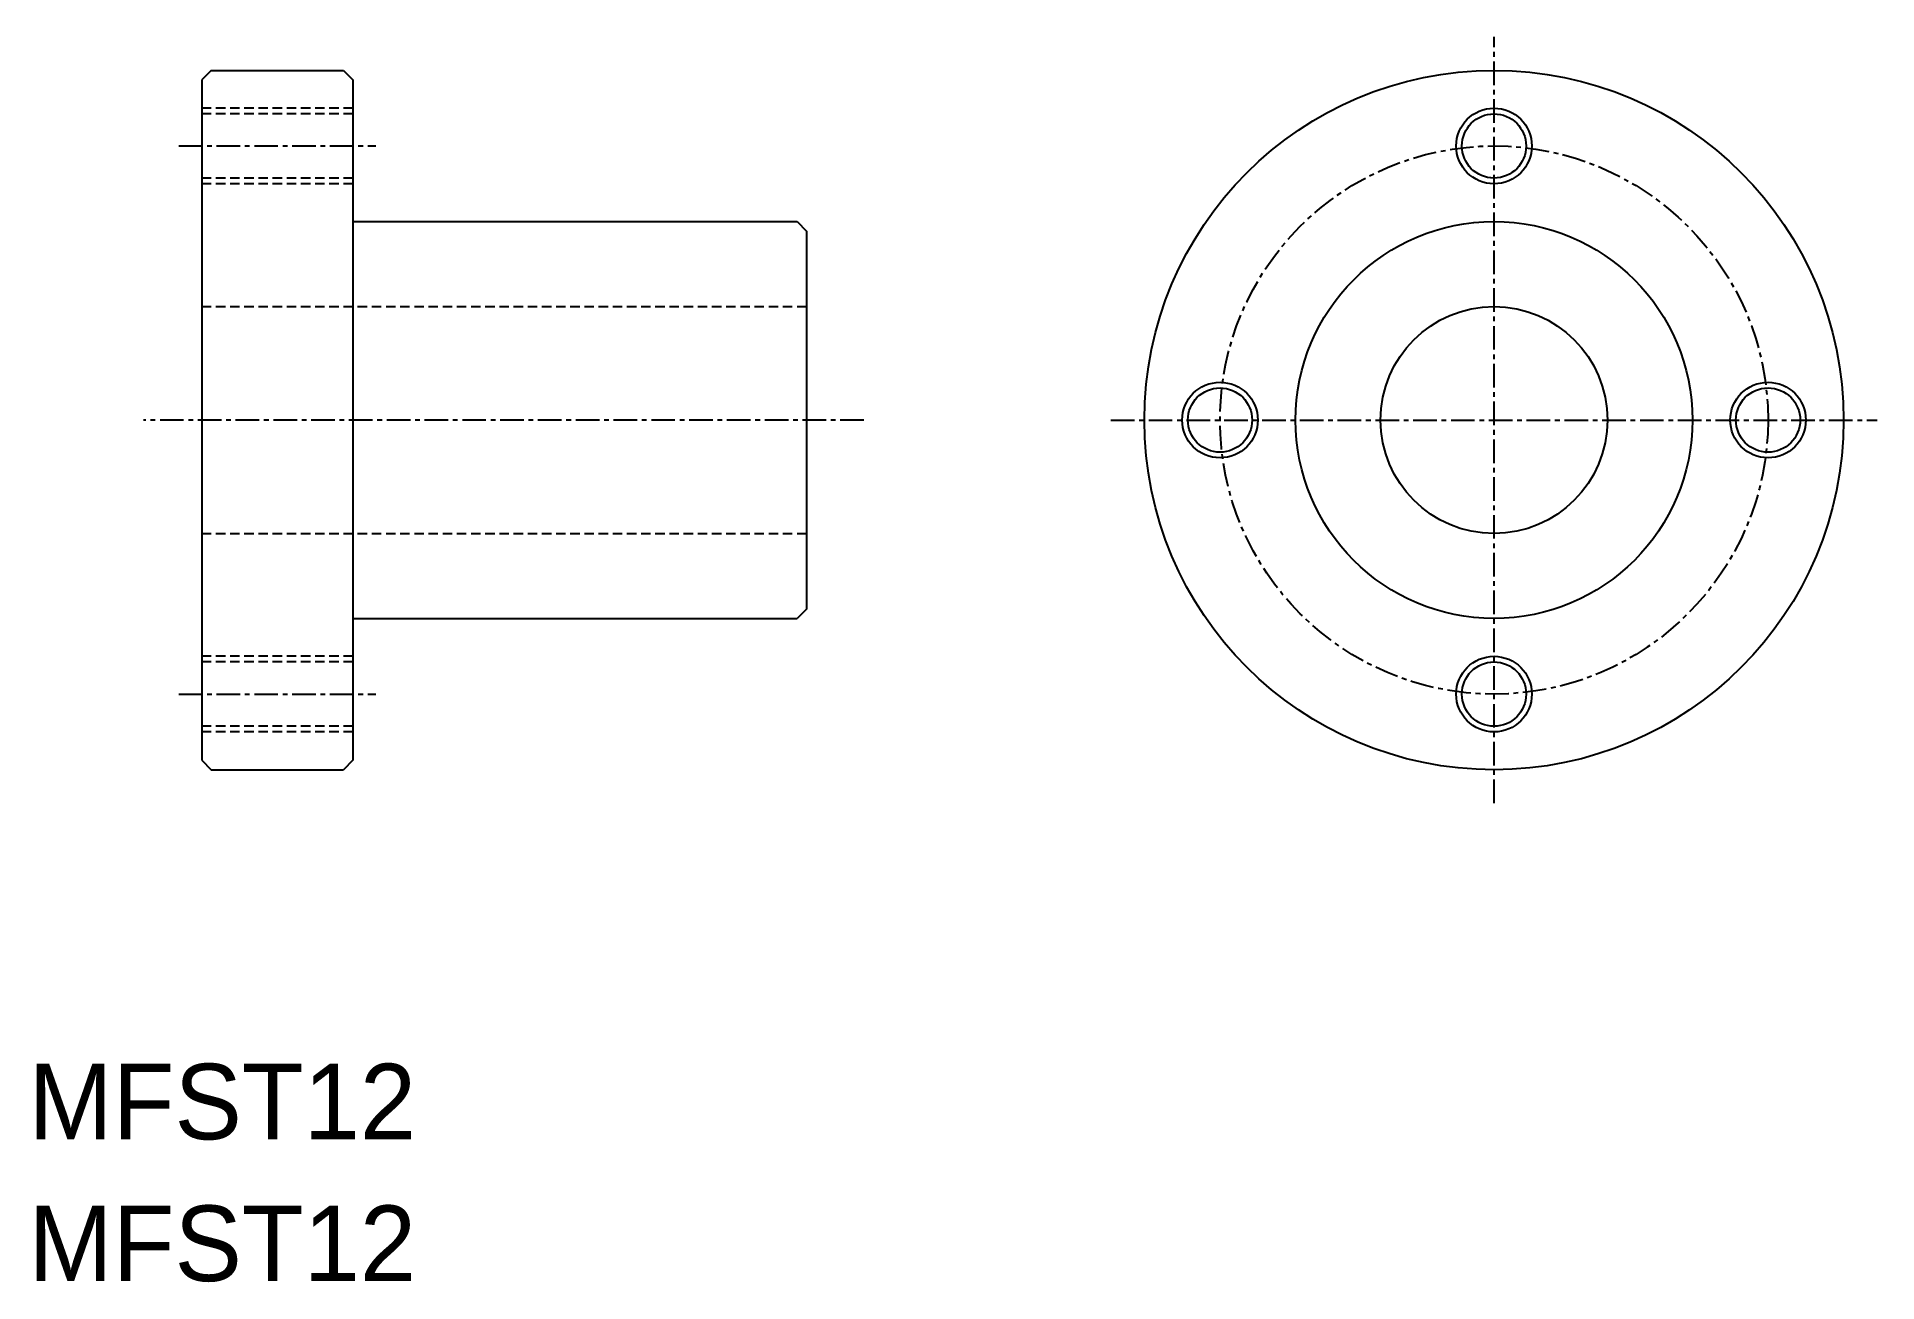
# Model space of a CAD drawing. Extents: x 77.9 to 175.3, y 74.6 to 140.5.
import ezdxf

# ---------------------------------------------------------------- set-up
doc = ezdxf.new("R2010")
doc.units = 0
doc.linetypes.add('CENTER', pattern=[2, 1.25, -0.25, 0.25, -0.25])
doc.linetypes.add('DASHED', pattern=[0.75, 0.5, -0.25])
doc.layers.get('0').update_dxf_attribs({"linetype": 'CONTINUOUS'})
doc.layers.add('CENTER', color=1, linetype='CENTER')

msp = doc.modelspace()

# ---------------------------------------------------------------- linework, layer by layer
at = {"color": 7, "linetype": 'CONTINUOUS'}
for p, q in [((87.176, 138.721), (86.676, 138.221)), ((87.176, 138.721), (94.176, 138.721)), ((94.176, 138.721), (94.676, 138.221)), ((86.676, 138.221), (86.676, 102.221)), ((94.676, 138.221), (94.676, 102.221)), ((94.676, 130.721), (118.176, 130.721)), ((118.176, 130.721), (118.676, 130.221)), ((118.676, 130.221), (118.676, 110.221)), ((118.676, 110.221), (118.176, 109.721)), ((94.676, 109.721), (118.176, 109.721)), ((86.676, 102.221), (87.176, 101.721)), ((87.176, 101.721), (94.176, 101.721)), ((94.676, 102.221), (94.176, 101.721))]:
    msp.add_line(p, q, dxfattribs=at)
at = {"color": 3, "linetype": 'DASHED'}
for p, q in [((94.676, 136.721), (86.676, 136.721)), ((94.676, 136.421), (86.676, 136.421)), ((94.676, 133.021), (86.676, 133.021)), ((94.676, 132.721), (86.676, 132.721)), ((86.676, 126.221), (118.676, 126.221)), ((86.676, 114.221), (118.676, 114.221)), ((94.676, 107.721), (86.676, 107.721)), ((94.676, 107.421), (86.676, 107.421)), ((94.676, 104.021), (86.676, 104.021)), ((94.676, 103.721), (86.676, 103.721))]:
    msp.add_line(p, q, dxfattribs=at)
at = {"color": 7, "linetype": 'CONTINUOUS'}
for centre, radius in [((155.058, 120.221), 18.5), ((155.058, 134.721), 1.7), ((155.058, 120.221), 10.5), ((155.058, 120.221), 6), ((140.558, 120.221), 1.7), ((169.558, 120.221), 1.7), ((155.058, 105.721), 1.7)]:
    msp.add_circle(centre, radius, dxfattribs=at)
at = {"color": 3, "linetype": 'CONTINUOUS'}
for centre in [(155.058, 134.721), (140.558, 120.221), (169.558, 120.221), (155.058, 105.721)]:
    msp.add_circle(centre, 2, dxfattribs=at)
at = {"layer": 'CENTER', "color": 1, "linetype": 'CENTER'}
for p, q in [((155.058, 99.946), (155.058, 140.497)), ((85.46, 134.721), (95.896, 134.721)), ((121.717, 120.221), (83.599, 120.221)), ((134.783, 120.221), (175.334, 120.221)), ((85.46, 105.721), (95.896, 105.721))]:
    msp.add_line(p, q, dxfattribs=at)
msp.add_circle((155.058, 120.221), 14.5, dxfattribs=at)

# ---------------------------------------------------------------- texts
at = {"color": 7, "linetype": 'CONTINUOUS'}
for p in [(77.509, 82.164), (77.509, 74.664)]:
    msp.add_text('MFST12', height=4, dxfattribs=at).set_placement(p)

doc.saveas('drawing.dxf')
